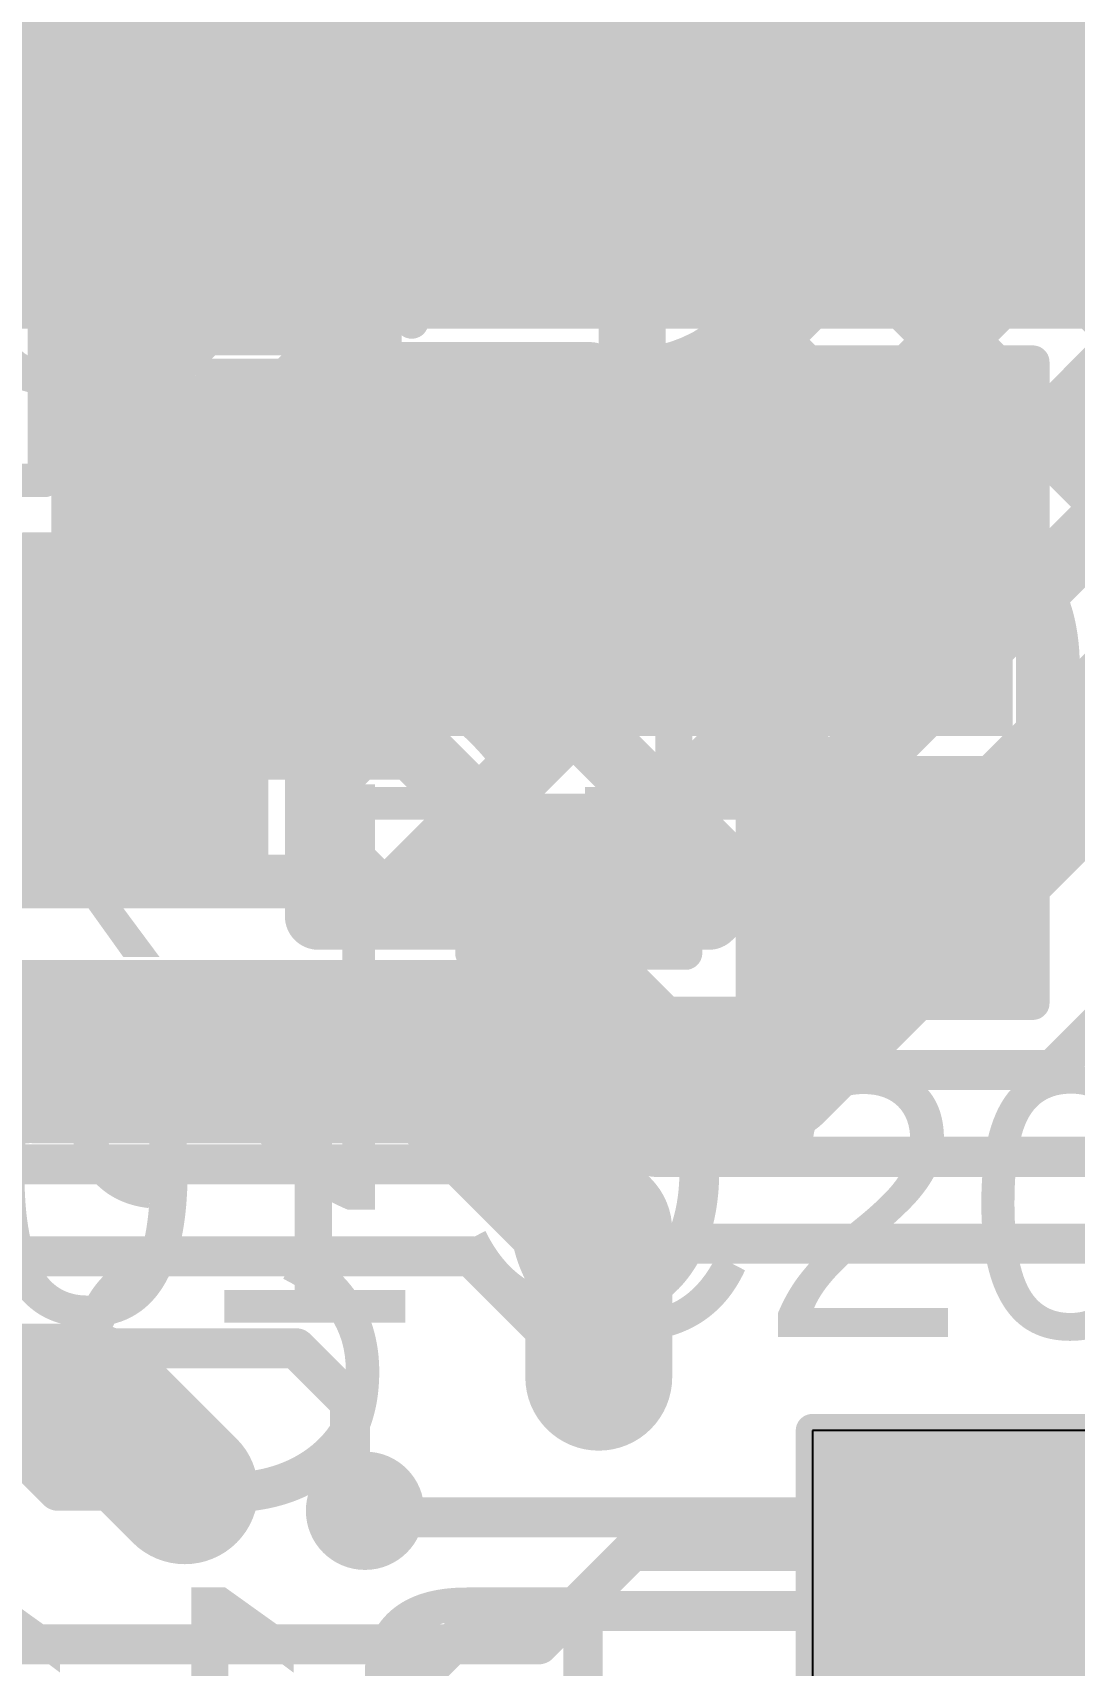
# Model space of a CAD drawing. Header units: millimetres. Extents: x -0.26 to 2.84, y -0.09 to 2.43.
# Drawn here: x 0.4412 to 0.5972, y 1.7119 to 1.9563 of the extents above; entities that cross this region are included whole.
import ezdxf

# ---------------------------------------------------------------- set-up
doc = ezdxf.new("R2010")
doc.units = ezdxf.units.MM
doc.header["$MEASUREMENT"] = 0
for name, color, linetype in [('BottomLayer', 5, 'Continuous'), ('BottomOverlay', 54, 'Continuous'), ('BottomPaste', 16, 'Continuous'), ('BottomSolder', 6, 'Continuous'), ('TopLayer', 1, 'Continuous'), ('TopOverlay', 2, 'Continuous'), ('TopPaste', 8, 'Continuous'), ('TopSolder', 216, 'Continuous'), ('ViaHoleLayer', 16, 'Continuous')]:
    doc.layers.add(name, color=color, linetype=linetype)
doc.styles.add('Arial', font='', dxfattribs={"height": 0.2})
doc.styles.get('Arial').set_extended_font_data('Arial')

# ---------------------------------------------------------------- blocks, each defined once
blk = doc.blocks.new('UDD32C03L01_3')
at = {"layer": 'TopLayer'}
for points in [[(-0.05512, 0.01181), (-0.03543, 0.01181), (-0.03543, -0.01181), (-0.05512, -0.01181)], [(0.03543, 0.01181), (0.05512, 0.01181), (0.05512, -0.01181), (0.03543, -0.01181)]]:
    blk.add_hatch(color=1, dxfattribs=at).paths.add_polyline_path(points)
at = {"layer": 'TopPaste'}
for points in [[(-0.05512, 0.01181), (-0.03543, 0.01181), (-0.03543, -0.01181), (-0.05512, -0.01181)], [(0.03543, 0.01181), (0.05512, 0.01181), (0.05512, -0.01181), (0.03543, -0.01181)]]:
    blk.add_hatch(color=8, dxfattribs=at).paths.add_polyline_path(points)
at = {"layer": 'TopSolder'}
for points in [[(-0.05912, 0.01581), (-0.03143, 0.01581), (-0.03143, -0.01581), (-0.05912, -0.01581)], [(0.03143, 0.01581), (0.05912, 0.01581), (0.05912, -0.01581), (0.03143, -0.01581)]]:
    blk.add_hatch(color=216, dxfattribs=at).paths.add_polyline_path(points)
at = {"layer": 'TopOverlay', "const_width": 0.005}
for points in [[(-0.036, 0.028), (-0.036, 0.02)], [(-0.036, 0.028), (0.039, 0.028)], [(0.039, 0.028), (0.039, 0.02)], [(-0.0145, 0.008), (-0.0145, -0.007)], [(-0.0055, 0.006), (-0.0115, 0)], [(-0.0055, 0.006), (-0.0055, -0.006)], [(0.0055, 0.006), (0.0115, 0)], [(0.0055, 0.006), (0.0055, -0.006)], [(0.0145, 0.007), (0.0145, -0.008)], [(-0.0115, 0), (-0.0055, -0.006)], [(-0.0055, 0), (0.0055, 0)], [(0.0115, 0), (0.0055, -0.006)], [(-0.036, -0.02), (-0.036, -0.028)], [(0.039, -0.02), (0.039, -0.028)], [(-0.036, -0.028), (0.039, -0.028)]]:
    blk.add_lwpolyline(points, dxfattribs=at)
at = {"layer": 'TopOverlay', "const_width": 0.0025}
for points in [[(-0.03725, 0.028, 1), (-0.03475, 0.028, 1)], [(-0.03725, 0.028, 1), (-0.03475, 0.028, 1)], [(0.03775, 0.028, 1), (0.04025, 0.028, 1)], [(0.03775, 0.028, 1), (0.04025, 0.028, 1)], [(-0.03725, 0.02, 1), (-0.03475, 0.02, 1)], [(0.03775, 0.02, 1), (0.04025, 0.02, 1)], [(-0.01575, 0.008, 1), (-0.01325, 0.008, 1)], [(-0.00675, 0.006, 1), (-0.00425, 0.006, 1)], [(-0.00675, 0.006, 1), (-0.00425, 0.006, 1)], [(0.00425, 0.006, 1), (0.00675, 0.006, 1)], [(0.00425, 0.006, 1), (0.00675, 0.006, 1)], [(0.01325, 0.007, 1), (0.01575, 0.007, 1)], [(-0.01275, 0, 1), (-0.01025, 0, 1)], [(-0.01275, 0, 1), (-0.01025, 0, 1)], [(-0.00675, 0, 1), (-0.00425, 0, 1)], [(0.00425, 0, 1), (0.00675, 0, 1)], [(0.01025, 0, 1), (0.01275, 0, 1)], [(0.01025, 0, 1), (0.01275, 0, 1)], [(-0.01575, -0.007, 1), (-0.01325, -0.007, 1)], [(-0.00675, -0.006, 1), (-0.00425, -0.006, 1)], [(-0.00675, -0.006, 1), (-0.00425, -0.006, 1)], [(0.00425, -0.006, 1), (0.00675, -0.006, 1)], [(0.00425, -0.006, 1), (0.00675, -0.006, 1)], [(0.01325, -0.008, 1), (0.01575, -0.008, 1)], [(-0.03725, -0.02, 1), (-0.03475, -0.02, 1)], [(0.03775, -0.02, 1), (0.04025, -0.02, 1)], [(-0.03725, -0.028, 1), (-0.03475, -0.028, 1)], [(-0.03725, -0.028, 1), (-0.03475, -0.028, 1)], [(0.03775, -0.028, 1), (0.04025, -0.028, 1)], [(0.03775, -0.028, 1), (0.04025, -0.028, 1)]]:
    blk.add_lwpolyline(points, format="xyb", close=True, dxfattribs=at)
blk = doc.blocks.new('R__0603_28')
at = {"layer": 'TopLayer'}
for points in [[(-0.015, 0.0175), (-0.015, -0.0175), (-0.045, -0.0175), (-0.045, 0.0175)], [(0.045, 0.0175), (0.045, -0.0175), (0.015, -0.0175), (0.015, 0.0175)]]:
    blk.add_hatch(color=1, dxfattribs=at).paths.add_polyline_path(points)
at = {"layer": 'TopPaste'}
for points in [[(-0.015, 0.0175), (-0.015, -0.0175), (-0.045, -0.0175), (-0.045, 0.0175)], [(0.045, 0.0175), (0.045, -0.0175), (0.015, -0.0175), (0.015, 0.0175)]]:
    blk.add_hatch(color=8, dxfattribs=at).paths.add_polyline_path(points)
at = {"layer": 'TopSolder'}
for points in [[(-0.011, 0.0215), (-0.011, -0.0215), (-0.049, -0.0215), (-0.049, 0.0215)], [(0.049, 0.0215), (0.049, -0.0215), (0.011, -0.0215), (0.011, 0.0215)]]:
    blk.add_hatch(color=216, dxfattribs=at).paths.add_polyline_path(points)
at = {"layer": 'TopOverlay', "const_width": 0.005}
for points in [[(0.048, 0.021), (-0.048, 0.021)], [(-0.048, -0.021), (-0.048, 0.021)], [(0.048, -0.021), (0.048, 0.021)], [(0.048, -0.021), (-0.048, -0.021)]]:
    blk.add_lwpolyline(points, dxfattribs=at)
at = {"layer": 'TopOverlay', "const_width": 0.0025}
for points in [[(-0.04925, 0.021, 1), (-0.04675, 0.021, 1)], [(-0.04925, 0.021, 1), (-0.04675, 0.021, 1)], [(0.04675, 0.021, 1), (0.04925, 0.021, 1)], [(0.04675, 0.021, 1), (0.04925, 0.021, 1)], [(-0.04925, -0.021, 1), (-0.04675, -0.021, 1)], [(-0.04925, -0.021, 1), (-0.04675, -0.021, 1)], [(0.04675, -0.021, 1), (0.04925, -0.021, 1)], [(0.04675, -0.021, 1), (0.04925, -0.021, 1)]]:
    blk.add_lwpolyline(points, format="xyb", close=True, dxfattribs=at)
blk = doc.blocks.new('S______B______43')
at = {"layer": 'TopLayer'}
for points in [[(-0.045, -0.0175), (-0.045, 0.0175), (-0.015, 0.0175), (-0.015, -0.0175)], [(0.015, -0.0175), (0.015, 0.0175), (0.045, 0.0175), (0.045, -0.0175)]]:
    blk.add_hatch(color=1, dxfattribs=at).paths.add_polyline_path(points)
at = {"layer": 'TopPaste'}
for points in [[(-0.045, -0.0175), (-0.045, 0.0175), (-0.015, 0.0175), (-0.015, -0.0175)], [(0.015, -0.0175), (0.015, 0.0175), (0.045, 0.0175), (0.045, -0.0175)]]:
    blk.add_hatch(color=8, dxfattribs=at).paths.add_polyline_path(points)
at = {"layer": 'TopSolder'}
for points in [[(-0.049, -0.0215), (-0.049, 0.0215), (-0.011, 0.0215), (-0.011, -0.0215)], [(0.011, -0.0215), (0.011, 0.0215), (0.049, 0.0215), (0.049, -0.0215)]]:
    blk.add_hatch(color=216, dxfattribs=at).paths.add_polyline_path(points)
at = {"layer": 'TopOverlay', "const_width": 0.005}
for points in [[(0.05, 0.022), (-0.05, 0.022)], [(-0.05, -0.022), (-0.05, 0.022)], [(0.05, -0.022), (0.05, 0.022)], [(0.05, -0.022), (-0.05, -0.022)]]:
    blk.add_lwpolyline(points, dxfattribs=at)
at = {"layer": 'TopOverlay', "const_width": 0.0025}
for points in [[(-0.05125, 0.022, 1), (-0.04875, 0.022, 1)], [(-0.05125, 0.022, 1), (-0.04875, 0.022, 1)], [(0.04875, 0.022, 1), (0.05125, 0.022, 1)], [(0.04875, 0.022, 1), (0.05125, 0.022, 1)], [(-0.05125, -0.022, 1), (-0.04875, -0.022, 1)], [(-0.05125, -0.022, 1), (-0.04875, -0.022, 1)], [(0.04875, -0.022, 1), (0.05125, -0.022, 1)], [(0.04875, -0.022, 1), (0.05125, -0.022, 1)]]:
    blk.add_lwpolyline(points, format="xyb", close=True, dxfattribs=at)
blk = doc.blocks.new('C__0603_133')
at = {"layer": 'TopLayer'}
for points in [[(-0.045, -0.0175), (-0.045, 0.0175), (-0.015, 0.0175), (-0.015, -0.0175)], [(0.015, -0.0175), (0.015, 0.0175), (0.045, 0.0175), (0.045, -0.0175)]]:
    blk.add_hatch(color=1, dxfattribs=at).paths.add_polyline_path(points)
at = {"layer": 'TopPaste'}
for points in [[(-0.045, -0.0175), (-0.045, 0.0175), (-0.015, 0.0175), (-0.015, -0.0175)], [(0.015, -0.0175), (0.015, 0.0175), (0.045, 0.0175), (0.045, -0.0175)]]:
    blk.add_hatch(color=8, dxfattribs=at).paths.add_polyline_path(points)
at = {"layer": 'TopSolder'}
for points in [[(-0.049, -0.0215), (-0.049, 0.0215), (-0.011, 0.0215), (-0.011, -0.0215)], [(0.011, -0.0215), (0.011, 0.0215), (0.049, 0.0215), (0.049, -0.0215)]]:
    blk.add_hatch(color=216, dxfattribs=at).paths.add_polyline_path(points)
at = {"layer": 'TopOverlay', "const_width": 0.005}
for points in [[(-0.05, -0.023), (-0.05, 0.023)], [(-0.016, 0.023), (-0.05, 0.023)], [(0.05, 0.023), (0.016, 0.023)], [(0.05, -0.023), (0.05, 0.023)], [(-0.016, -0.023), (-0.05, -0.023)], [(0.05, -0.023), (0.016, -0.023)]]:
    blk.add_lwpolyline(points, dxfattribs=at)
at = {"layer": 'TopOverlay', "const_width": 0.0025}
for points in [[(-0.05125, 0.023, 1), (-0.04875, 0.023, 1)], [(-0.05125, 0.023, 1), (-0.04875, 0.023, 1)], [(-0.01725, 0.023, 1), (-0.01475, 0.023, 1)], [(0.01475, 0.023, 1), (0.01725, 0.023, 1)], [(0.04875, 0.023, 1), (0.05125, 0.023, 1)], [(0.04875, 0.023, 1), (0.05125, 0.023, 1)], [(-0.05125, -0.023, 1), (-0.04875, -0.023, 1)], [(-0.05125, -0.023, 1), (-0.04875, -0.023, 1)], [(-0.01725, -0.023, 1), (-0.01475, -0.023, 1)], [(0.01475, -0.023, 1), (0.01725, -0.023, 1)], [(0.04875, -0.023, 1), (0.05125, -0.023, 1)], [(0.04875, -0.023, 1), (0.05125, -0.023, 1)]]:
    blk.add_lwpolyline(points, format="xyb", close=True, dxfattribs=at)
blk = doc.blocks.new('C__0402_134')
at = {"layer": 'TopLayer'}
for points in [[(-0.0275, -0.0125), (-0.0275, 0.0125), (-0.0095, 0.0125), (-0.0095, -0.0125)], [(0.0095, -0.0125), (0.0095, 0.0125), (0.0275, 0.0125), (0.0275, -0.0125)]]:
    blk.add_hatch(color=1, dxfattribs=at).paths.add_polyline_path(points)
at = {"layer": 'TopPaste'}
for points in [[(-0.0275, -0.0125), (-0.0275, 0.0125), (-0.0095, 0.0125), (-0.0095, -0.0125)], [(0.0095, -0.0125), (0.0095, 0.0125), (0.0275, 0.0125), (0.0275, -0.0125)]]:
    blk.add_hatch(color=8, dxfattribs=at).paths.add_polyline_path(points)
at = {"layer": 'TopSolder'}
for points in [[(-0.02986, -0.01486), (-0.02986, 0.01486), (-0.00714, 0.01486), (-0.00714, -0.01486)], [(0.00714, -0.01486), (0.00714, 0.01486), (0.02986, 0.01486), (0.02986, -0.01486)]]:
    blk.add_hatch(color=216, dxfattribs=at).paths.add_polyline_path(points)
at = {"layer": 'TopOverlay', "const_width": 0.005}
for points in [[(-0.031, 0.016), (-0.011, 0.016)], [(-0.031, 0.016), (-0.031, -0.016)], [(0.011, 0.016), (0.031, 0.016)], [(0.031, 0.016), (0.031, -0.016)], [(-0.031, -0.016), (-0.011, -0.016)], [(0.011, -0.016), (0.031, -0.016)]]:
    blk.add_lwpolyline(points, dxfattribs=at)
at = {"layer": 'TopOverlay', "const_width": 0.0025}
for points in [[(-0.03225, 0.016, 1), (-0.02975, 0.016, 1)], [(-0.03225, 0.016, 1), (-0.02975, 0.016, 1)], [(-0.01225, 0.016, 1), (-0.00975, 0.016, 1)], [(0.00975, 0.016, 1), (0.01225, 0.016, 1)], [(0.02975, 0.016, 1), (0.03225, 0.016, 1)], [(0.02975, 0.016, 1), (0.03225, 0.016, 1)], [(-0.03225, -0.016, 1), (-0.02975, -0.016, 1)], [(-0.03225, -0.016, 1), (-0.02975, -0.016, 1)], [(-0.01225, -0.016, 1), (-0.00975, -0.016, 1)], [(0.00975, -0.016, 1), (0.01225, -0.016, 1)], [(0.02975, -0.016, 1), (0.03225, -0.016, 1)], [(0.02975, -0.016, 1), (0.03225, -0.016, 1)]]:
    blk.add_lwpolyline(points, format="xyb", close=True, dxfattribs=at)
blk = doc.blocks.new('C__0603_B_142')
at = {"layer": 'BottomLayer'}
for points in [[(-0.015, 0.0175), (-0.015, -0.0175), (-0.045, -0.0175), (-0.045, 0.0175)], [(0.045, 0.0175), (0.045, -0.0175), (0.015, -0.0175), (0.015, 0.0175)]]:
    blk.add_hatch(color=5, dxfattribs=at).paths.add_polyline_path(points)
at = {"layer": 'BottomPaste'}
for points in [[(-0.015, 0.0175), (-0.015, -0.0175), (-0.045, -0.0175), (-0.045, 0.0175)], [(0.045, 0.0175), (0.045, -0.0175), (0.015, -0.0175), (0.015, 0.0175)]]:
    blk.add_hatch(color=16, dxfattribs=at).paths.add_polyline_path(points)
at = {"layer": 'BottomSolder'}
for points in [[(-0.011, 0.0215), (-0.011, -0.0215), (-0.049, -0.0215), (-0.049, 0.0215)], [(0.049, 0.0215), (0.049, -0.0215), (0.011, -0.0215), (0.011, 0.0215)]]:
    blk.add_hatch(color=6, dxfattribs=at).paths.add_polyline_path(points)
at = {"layer": 'BottomOverlay', "const_width": 0.005}
for points in [[(-0.05, 0.023), (-0.05, -0.023)], [(-0.016, 0.023), (-0.05, 0.023)], [(0.05, 0.023), (0.016, 0.023)], [(0.05, 0.023), (0.05, -0.023)], [(-0.016, -0.023), (-0.05, -0.023)], [(0.05, -0.023), (0.016, -0.023)]]:
    blk.add_lwpolyline(points, dxfattribs=at)
at = {"layer": 'BottomOverlay', "const_width": 0.0025}
for points in [[(-0.05125, 0.023, 1), (-0.04875, 0.023, 1)], [(-0.05125, 0.023, 1), (-0.04875, 0.023, 1)], [(-0.01725, 0.023, 1), (-0.01475, 0.023, 1)], [(0.01475, 0.023, 1), (0.01725, 0.023, 1)], [(0.04875, 0.023, 1), (0.05125, 0.023, 1)], [(0.04875, 0.023, 1), (0.05125, 0.023, 1)], [(-0.05125, -0.023, 1), (-0.04875, -0.023, 1)], [(-0.05125, -0.023, 1), (-0.04875, -0.023, 1)], [(-0.01725, -0.023, 1), (-0.01475, -0.023, 1)], [(0.01475, -0.023, 1), (0.01725, -0.023, 1)], [(0.04875, -0.023, 1), (0.05125, -0.023, 1)], [(0.04875, -0.023, 1), (0.05125, -0.023, 1)]]:
    blk.add_lwpolyline(points, format="xyb", close=True, dxfattribs=at)

msp = doc.modelspace()

# ---------------------------------------------------------------- hatches: boundary and pattern name
at = {"layer": 'BottomLayer'}
h = msp.add_hatch(color=5, dxfattribs=at)
edge = h.paths.add_edge_path()
edge.add_arc((0.531, 1.928), 0.00886, 0, 360)
h = msp.add_hatch(color=5, dxfattribs=at)
edge = h.paths.add_edge_path()
edge.add_arc((0.526, 1.755), 0.00886, 0, 360)
h = msp.add_hatch(color=5, dxfattribs=at)
edge = h.paths.add_edge_path()
edge.add_arc((0.464, 1.738), 0.00886, 0, 360)
h = msp.add_hatch(color=5, dxfattribs=at)
edge = h.paths.add_edge_path()
edge.add_arc((0.491, 1.735), 0.00886, 0, 360)
at = {"layer": 'TopLayer'}
for points in [[(0.401, 1.912), (0.74439, 1.912), (0.74439, 1.981), (0.401, 1.981)], [(0.455, 1.851), (0.588, 1.851), (0.588, 1.905), (0.455, 1.905)]]:
    msp.add_hatch(color=1, dxfattribs=at).paths.add_polyline_path(points)
h = msp.add_hatch(color=1, dxfattribs=at)
edge = h.paths.add_edge_path()
edge.add_arc((0.531, 1.928), 0.00886, 0, 360)
h = msp.add_hatch(color=1, dxfattribs=at)
edge = h.paths.add_edge_path()
edge.add_arc((0.526, 1.755), 0.00886, 0, 360)
h = msp.add_hatch(color=1, dxfattribs=at)
edge = h.paths.add_edge_path()
edge.add_arc((0.464, 1.738), 0.00886, 0, 360)
h = msp.add_hatch(color=1, dxfattribs=at)
edge = h.paths.add_edge_path()
edge.add_arc((0.491, 1.735), 0.00886, 0, 360)
at = {"layer": 'ViaHoleLayer'}
h = msp.add_hatch(color=16, dxfattribs=at)
edge = h.paths.add_edge_path()
edge.add_arc((0.531, 1.928), 0.00591, 0, 360)
h = msp.add_hatch(color=16, dxfattribs=at)
edge = h.paths.add_edge_path()
edge.add_arc((0.526, 1.755), 0.00591, 0, 360)
h = msp.add_hatch(color=16, dxfattribs=at)
edge = h.paths.add_edge_path()
edge.add_arc((0.464, 1.738), 0.00591, 0, 360)
h = msp.add_hatch(color=16, dxfattribs=at)
edge = h.paths.add_edge_path()
edge.add_arc((0.491, 1.735), 0.00591, 0, 360)

# ---------------------------------------------------------------- linework, layer by layer
at = {"layer": 'BottomLayer'}
for points, const_width in [([(0.224, 1.951), (2.035, 1.951)], 0.01), ([(0.454, 1.909), (0.473, 1.928)], 0.022), ([(0.473, 1.928), (0.531, 1.928)], 0.022), ([(0.484, 1.84385), (0.57415, 1.934)], 0.01), ([(0.49243, 1.824), (0.60243, 1.934)], 0.01), ([(0.52072, 1.824), (0.63072, 1.934)], 0.01), ([(0.55409, 1.934), (0.65247, 1.934)], 0.01), ([(0.55511, 1.934), (0.60379, 1.88532)], 0.01), ([(0.58339, 1.934), (0.61738, 1.90002)], 0.01), ([(0.531, 1.928), (0.54986, 1.928)], 0.01), ([(0.531, 1.90914), (0.531, 1.928)], 0.01), ([(0.454, 1.868), (0.454, 1.909)], 0.02), ([(0.54876, 1.91207), (0.58965, 1.87118)], 0.01), ([(0.476, 1.89242), (0.48858, 1.905)], 0.01), ([(0.476, 1.89847), (0.48253, 1.905)], 0.01), ([(0.48253, 1.905), (0.52466, 1.905)], 0.01), ([(0.484, 1.87213), (0.51687, 1.905)], 0.01), ([(0.49926, 1.905), (0.56137, 1.84289)], 0.01), ([(0.52824, 1.9043), (0.57551, 1.85703)], 0.01), ([(0.476, 1.8885), (0.476, 1.89847)], 0.01), ([(0.47675, 1.89922), (0.54722, 1.82875)], 0.01), ([(0.54247, 1.824), (0.61438, 1.89591)], 0.01), ([(0.552, 1.801), (0.635, 1.884)], 0.022), ([(0.476, 1.8885), (0.484, 1.8885)], 0.01), ([(0.484, 1.824), (0.484, 1.8885)], 0.01), ([(0.484, 1.86369), (0.52369, 1.824)], 0.01), ([(0.454, 1.856), (0.479, 1.856)], 0.01), ([(0.484, 1.8354), (0.4954, 1.824)], 0.01), ([(0.484, 1.824), (0.502, 1.824)], 0.01), ([(0.502, 1.824), (0.54247, 1.824)], 0.01), ([(0.405, 1.801), (0.4398, 1.801)], 0.022), ([(0.442, 1.801), (0.502, 1.801)], 0.022), ([(0.502, 1.801), (0.526, 1.777)], 0.022), ([(0.502, 1.801), (0.552, 1.801)], 0.022), ([(0.526, 1.755), (0.526, 1.777)], 0.022), ([(0.399, 1.752), (0.45, 1.752)], 0.022), ([(0.45, 1.752), (0.464, 1.738)], 0.022), ([(0.491, 1.735), (0.492, 1.734)], 0.006), ([(0.492, 1.734), (0.745, 1.734)], 0.006), ([(0.47, 1.681), (0.509, 1.72)], 0.006), ([(0.509, 1.72), (0.751, 1.72)], 0.006)]:
    msp.add_lwpolyline(points, dxfattribs=dict(at, const_width=const_width))
for points, const_width in [([(0.4675, 1.928, 1), (0.4785, 1.928, 1)], 0.011), ([(0.4675, 1.928, 1), (0.4785, 1.928, 1)], 0.011), ([(0.5255, 1.928, 1), (0.5365, 1.928, 1)], 0.011), ([(0.55159, 1.934, 1), (0.55659, 1.934, 1)], 0.005), ([(0.55159, 1.934, 1), (0.55659, 1.934, 1)], 0.005), ([(0.55261, 1.934, 1), (0.55761, 1.934, 1)], 0.005), ([(0.57165, 1.934, 1), (0.57665, 1.934, 1)], 0.005), ([(0.5809, 1.934, 1), (0.5859, 1.934, 1)], 0.005), ([(0.5285, 1.928, 1), (0.5335, 1.928, 1)], 0.005), ([(0.5285, 1.928, 1), (0.5335, 1.928, 1)], 0.005), ([(0.54736, 1.928, 1), (0.55236, 1.928, 1)], 0.005), ([(0.55236, 1.928, 1), (0.55736, 1.928, 1)], 0.005), ([(0.55236, 1.928, 1), (0.55736, 1.928, 1)], 0.005), ([(0.4485, 1.909, 1), (0.4595, 1.909, 1)], 0.011), ([(0.449, 1.909, 1), (0.459, 1.909, 1)], 0.01), ([(0.54626, 1.91207, 1), (0.55126, 1.91207, 1)], 0.005), ([(0.5285, 1.90914, 1), (0.5335, 1.90914, 1)], 0.005), ([(0.48003, 1.905, 1), (0.48503, 1.905, 1)], 0.005), ([(0.48003, 1.905, 1), (0.48503, 1.905, 1)], 0.005), ([(0.48608, 1.905, 1), (0.49108, 1.905, 1)], 0.005), ([(0.49676, 1.905, 1), (0.50176, 1.905, 1)], 0.005), ([(0.51437, 1.905, 1), (0.51937, 1.905, 1)], 0.005), ([(0.52216, 1.905, 1), (0.52716, 1.905, 1)], 0.005), ([(0.52216, 1.905, 1), (0.52716, 1.905, 1)], 0.005), ([(0.52574, 1.9043, 1), (0.53074, 1.9043, 1)], 0.005), ([(0.4735, 1.89847, 1), (0.4785, 1.89847, 1)], 0.005), ([(0.4735, 1.89847, 1), (0.4785, 1.89847, 1)], 0.005), ([(0.47425, 1.89922, 1), (0.47925, 1.89922, 1)], 0.005), ([(0.4735, 1.89242, 1), (0.4785, 1.89242, 1)], 0.005), ([(0.4735, 1.8885, 1), (0.4785, 1.8885, 1)], 0.005), ([(0.4735, 1.8885, 1), (0.4785, 1.8885, 1)], 0.005), ([(0.4815, 1.8885, 1), (0.4865, 1.8885, 1)], 0.005), ([(0.4815, 1.8885, 1), (0.4865, 1.8885, 1)], 0.005), ([(0.449, 1.868, 1), (0.459, 1.868, 1)], 0.01), ([(0.4815, 1.87213, 1), (0.4865, 1.87213, 1)], 0.005), ([(0.58715, 1.87118, 1), (0.59215, 1.87118, 1)], 0.005), ([(0.4815, 1.86369, 1), (0.4865, 1.86369, 1)], 0.005), ([(0.4515, 1.856, 1), (0.4565, 1.856, 1)], 0.005), ([(0.4765, 1.856, 1), (0.4815, 1.856, 1)], 0.005), ([(0.57301, 1.85703, 1), (0.57801, 1.85703, 1)], 0.005), ([(0.4815, 1.84385, 1), (0.4865, 1.84385, 1)], 0.005), ([(0.55887, 1.84289, 1), (0.56387, 1.84289, 1)], 0.005), ([(0.4815, 1.8354, 1), (0.4865, 1.8354, 1)], 0.005), ([(0.54472, 1.82875, 1), (0.54972, 1.82875, 1)], 0.005), ([(0.4815, 1.824, 1), (0.4865, 1.824, 1)], 0.005), ([(0.4815, 1.824, 1), (0.4865, 1.824, 1)], 0.005), ([(0.48993, 1.824, 1), (0.49493, 1.824, 1)], 0.005), ([(0.4929, 1.824, 1), (0.4979, 1.824, 1)], 0.005), ([(0.4995, 1.824, 1), (0.5045, 1.824, 1)], 0.005), ([(0.4995, 1.824, 1), (0.5045, 1.824, 1)], 0.005), ([(0.51822, 1.824, 1), (0.52322, 1.824, 1)], 0.005), ([(0.52119, 1.824, 1), (0.52619, 1.824, 1)], 0.005), ([(0.53997, 1.824, 1), (0.54497, 1.824, 1)], 0.005), ([(0.53997, 1.824, 1), (0.54497, 1.824, 1)], 0.005), ([(0.4343, 1.801, 1), (0.4453, 1.801, 1)], 0.011), ([(0.4365, 1.801, 1), (0.4475, 1.801, 1)], 0.011), ([(0.4965, 1.801, 1), (0.5075, 1.801, 1)], 0.011), ([(0.4965, 1.801, 1), (0.5075, 1.801, 1)], 0.011), ([(0.4965, 1.801, 1), (0.5075, 1.801, 1)], 0.011), ([(0.5465, 1.801, 1), (0.5575, 1.801, 1)], 0.011), ([(0.5465, 1.801, 1), (0.5575, 1.801, 1)], 0.011), ([(0.5205, 1.777, 1), (0.5315, 1.777, 1)], 0.011), ([(0.5205, 1.777, 1), (0.5315, 1.777, 1)], 0.011), ([(0.5205, 1.755, 1), (0.5315, 1.755, 1)], 0.011), ([(0.4445, 1.752, 1), (0.4555, 1.752, 1)], 0.011), ([(0.4445, 1.752, 1), (0.4555, 1.752, 1)], 0.011), ([(0.4585, 1.738, 1), (0.4695, 1.738, 1)], 0.011), ([(0.4895, 1.735, 1), (0.4925, 1.735, 1)], 0.003), ([(0.4905, 1.734, 1), (0.4935, 1.734, 1)], 0.003), ([(0.4905, 1.734, 1), (0.4935, 1.734, 1)], 0.003), ([(0.5075, 1.72, 1), (0.5105, 1.72, 1)], 0.003), ([(0.5075, 1.72, 1), (0.5105, 1.72, 1)], 0.003)]:
    msp.add_lwpolyline(points, format="xyb", close=True, dxfattribs=dict(at, const_width=const_width))
at = {"layer": 'BottomLayer', "const_width": 0.01}
for points in [[(0.55409, 1.934, -0.063639), (0.55486, 1.928)], [(0.55486, 1.928, -0.495399), (0.52466, 1.905)]]:
    msp.add_lwpolyline(points, format="xyb", dxfattribs=at)
at = {"layer": 'TopLayer'}
for p, q in [((0.665, 1.747), (0.558, 1.747)), ((0.558, 1.747), (0.558, 1.647))]:
    msp.add_line(p, q, dxfattribs=at)
for points, const_width in [([(0.527, 1.932), (0.527, 2.196)], 0.04), ([(0.527, 1.932), (0.531, 1.928)], 0.022), ([(0.47698, 1.869), (0.526, 1.869)], 0.006), ([(0.42501, 1.84201), (0.44901, 1.86601)], 0.006), ([(0.44901, 1.86601), (0.47499, 1.86601)], 0.006), ([(0.47499, 1.86601), (0.47598, 1.867)], 0.006), ([(0.37126, 1.82823), (0.525, 1.82823)], 0.006), ([(0.525, 1.829), (0.57, 1.829)], 0.006), ([(0.525, 1.82823), (0.57077, 1.82823)], 0.006), ([(0.37126, 1.81445), (0.53055, 1.81445)], 0.006), ([(0.53055, 1.81445), (0.544, 1.801)], 0.006), ([(0.594, 1.801), (0.603, 1.81)], 0.006), ([(0.37126, 1.80067), (0.52167, 1.80067)], 0.006), ([(0.52167, 1.80067), (0.53434, 1.788)], 0.006), ([(0.544, 1.801), (0.594, 1.801)], 0.006), ([(0.37126, 1.78689), (0.51611, 1.78689)], 0.006), ([(0.51611, 1.78689), (0.528, 1.775)], 0.006), ([(0.53434, 1.788), (0.613, 1.788)], 0.006), ([(0.528, 1.775), (0.662, 1.775)], 0.006), ([(0.37126, 1.77311), (0.50689, 1.77311)], 0.006), ([(0.50689, 1.77311), (0.526, 1.754)], 0.006), ([(0.37126, 1.75933), (0.48067, 1.75933)], 0.006), ([(0.48067, 1.75933), (0.48876, 1.75124)], 0.006), ([(0.48876, 1.73724), (0.48876, 1.75124)], 0.006), ([(0.43745, 1.74555), (0.445, 1.738)], 0.006), ([(0.445, 1.738), (0.464, 1.738)], 0.006), ([(0.48876, 1.73724), (0.491, 1.735)], 0.006), ([(0.517, 1.715), (0.531, 1.729)], 0.006), ([(0.531, 1.729), (0.578, 1.729)], 0.006), ([(0.578, 1.729), (0.58, 1.727)], 0.006), ([(0.436, 1.715), (0.517, 1.715)], 0.006)]:
    msp.add_lwpolyline(points, dxfattribs=dict(at, const_width=const_width))
for points, const_width in [([(0.517, 1.932, 1), (0.537, 1.932, 1)], 0.02), ([(0.5215, 1.932, 1), (0.5325, 1.932, 1)], 0.011), ([(0.5255, 1.928, 1), (0.5365, 1.928, 1)], 0.011), ([(0.47548, 1.869, 1), (0.47848, 1.869, 1)], 0.003), ([(0.5245, 1.869, 1), (0.5275, 1.869, 1)], 0.003), ([(0.44751, 1.86601, 1), (0.45051, 1.86601, 1)], 0.003), ([(0.44751, 1.86601, 1), (0.45051, 1.86601, 1)], 0.003), ([(0.47349, 1.86601, 1), (0.47649, 1.86601, 1)], 0.003), ([(0.47349, 1.86601, 1), (0.47649, 1.86601, 1)], 0.003), ([(0.47448, 1.867, 1), (0.47748, 1.867, 1)], 0.003), ([(0.5235, 1.829, 1), (0.5265, 1.829, 1)], 0.003), ([(0.5235, 1.82823, 1), (0.5265, 1.82823, 1)], 0.003), ([(0.5235, 1.82823, 1), (0.5265, 1.82823, 1)], 0.003), ([(0.5685, 1.829, 1), (0.5715, 1.829, 1)], 0.003), ([(0.56927, 1.82823, 1), (0.57227, 1.82823, 1)], 0.003), ([(0.52905, 1.81445, 1), (0.53205, 1.81445, 1)], 0.003), ([(0.52905, 1.81445, 1), (0.53205, 1.81445, 1)], 0.003), ([(0.52017, 1.80067, 1), (0.52317, 1.80067, 1)], 0.003), ([(0.52017, 1.80067, 1), (0.52317, 1.80067, 1)], 0.003), ([(0.5425, 1.801, 1), (0.5455, 1.801, 1)], 0.003), ([(0.5425, 1.801, 1), (0.5455, 1.801, 1)], 0.003), ([(0.5925, 1.801, 1), (0.5955, 1.801, 1)], 0.003), ([(0.5925, 1.801, 1), (0.5955, 1.801, 1)], 0.003), ([(0.51461, 1.78689, 1), (0.51761, 1.78689, 1)], 0.003), ([(0.51461, 1.78689, 1), (0.51761, 1.78689, 1)], 0.003), ([(0.53284, 1.788, 1), (0.53584, 1.788, 1)], 0.003), ([(0.53284, 1.788, 1), (0.53584, 1.788, 1)], 0.003), ([(0.5265, 1.775, 1), (0.5295, 1.775, 1)], 0.003), ([(0.5265, 1.775, 1), (0.5295, 1.775, 1)], 0.003), ([(0.50539, 1.77311, 1), (0.50839, 1.77311, 1)], 0.003), ([(0.50539, 1.77311, 1), (0.50839, 1.77311, 1)], 0.003), ([(0.47917, 1.75933, 1), (0.48217, 1.75933, 1)], 0.003), ([(0.47917, 1.75933, 1), (0.48217, 1.75933, 1)], 0.003), ([(0.5245, 1.754, 1), (0.5275, 1.754, 1)], 0.003), ([(0.48726, 1.75124, 1), (0.49026, 1.75124, 1)], 0.003), ([(0.48726, 1.75124, 1), (0.49026, 1.75124, 1)], 0.003), ([(0.4435, 1.738, 1), (0.4465, 1.738, 1)], 0.003), ([(0.4435, 1.738, 1), (0.4465, 1.738, 1)], 0.003), ([(0.4625, 1.738, 1), (0.4655, 1.738, 1)], 0.003), ([(0.48726, 1.73724, 1), (0.49026, 1.73724, 1)], 0.003), ([(0.48726, 1.73724, 1), (0.49026, 1.73724, 1)], 0.003), ([(0.4895, 1.735, 1), (0.4925, 1.735, 1)], 0.003), ([(0.5295, 1.729, 1), (0.5325, 1.729, 1)], 0.003), ([(0.5295, 1.729, 1), (0.5325, 1.729, 1)], 0.003), ([(0.5765, 1.729, 1), (0.5795, 1.729, 1)], 0.003), ([(0.5765, 1.729, 1), (0.5795, 1.729, 1)], 0.003), ([(0.5785, 1.727, 1), (0.5815, 1.727, 1)], 0.003), ([(0.5155, 1.715, 1), (0.5185, 1.715, 1)], 0.003), ([(0.5155, 1.715, 1), (0.5185, 1.715, 1)], 0.003)]:
    msp.add_lwpolyline(points, format="xyb", close=True, dxfattribs=dict(at, const_width=const_width))

# ---------------------------------------------------------------- block references
for name, p, rotation in [('UDD32C03L01_3', (0.415, 1.92528), 90), ('C__0603_133', (0.475, 1.897), 270), ('R__0603_28', (0.57, 1.859), 270), ('C__0402_134', (0.523, 1.8495), 90), ('C__0603_B_142', (0.424, 1.856), 180), ('S______B______43', (0.58, 1.697), 270)]:
    msp.add_blockref(name, p, dxfattribs=dict(rotation=rotation))

# ---------------------------------------------------------------- texts
at = {"layer": 'BottomOverlay', "style": 'Arial', "text_generation_flag": 2}
for s, p in [('L3', (0.49849, 1.90251)), ('C12', (0.60123, 1.83851)), ('C10', (0.54723, 1.76317)), ('R11', (0.53173, 1.67851))]:
    msp.add_text(s, height=0.045, dxfattribs=at).set_placement(p)
at = {"layer": 'TopOverlay', "style": 'Arial'}
for s, p in [('R12', (0.59249, 1.91977)), ('C21', (0.49249, 1.73152))]:
    msp.add_text(s, height=0.045, rotation=90, dxfattribs=at).set_placement(p)
msp.add_text('C20', height=0.04, dxfattribs=at).set_placement((0.50968, 1.76101))

doc.saveas('drawing.dxf')
